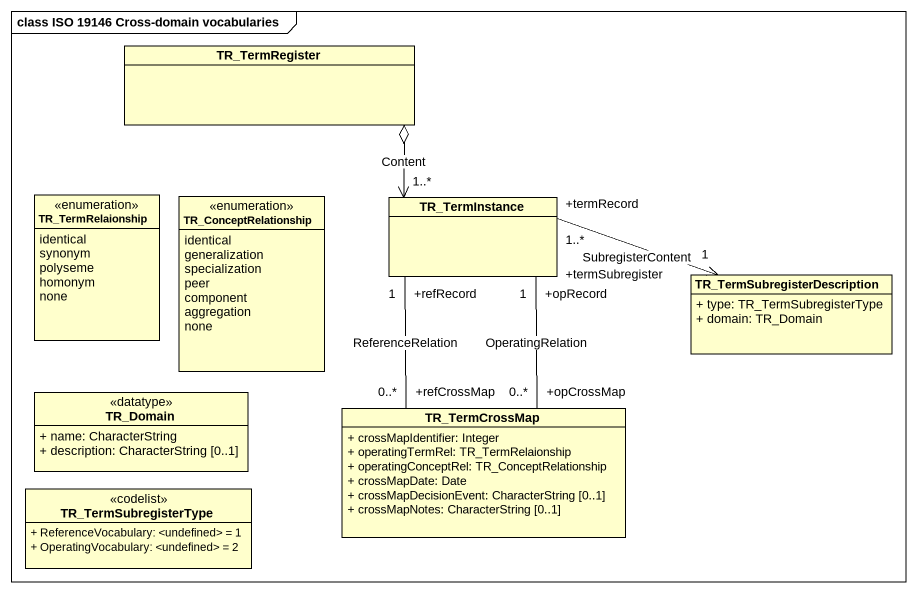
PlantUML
@startuml
mainframe class ISO 19146 Cross-domain vocabularies
hide circle
hide empty members
skinparam classAttributeIconSize 0
class TR_TermRegister
enum TR_TermRelaionship {
  identical
  synonym
  polyseme
  homonym
  none
}
enum TR_ConceptRelationship {
  identical
  generalization
  specialization
  peer
  component
  aggregation
  none
}
class TR_TermInstance
class "TR_TermSubregisterDescription" as TR_TermSubregisterDescriptio {
  + type: TR_TermSubregisterType
  + domain: TR_Domain
}
class TR_Domain <<datatype>> {
  + name: CharacterString
  + description: CharacterString [0..1]
}
class TR_TermCrossMap {
  + crossMapIdentifier: Integer
  + operatingTermRel: TR_TermRelaionship
  + operatingConceptRel: TR_ConceptRelationship
  + crossMapDate: Date
  + crossMapDecisionEvent: CharacterString [0..1]
  + crossMapNotes: CharacterString [0..1]
}
class TR_TermSubregisterType <<codelist>> {
  + ReferenceVocabulary: <undefined> = 1
  + OperatingVocabulary: <undefined> = 2
}
TR_TermRegister o--> "1..*" TR_TermInstance : Content
TR_TermInstance "+termRecord\n1..*" -right-> "+termSubregister\n1" TR_TermSubregisterDescriptio : SubregisterContent
TR_TermCrossMap "+refCrossMap\n0..*" -up- "+refRecord\n1" TR_TermInstance : ReferenceRelation
TR_TermCrossMap "+opCrossMap\n0..*" -up- "+opRecord\n1" TR_TermInstance : OperatingRelation
@enduml
